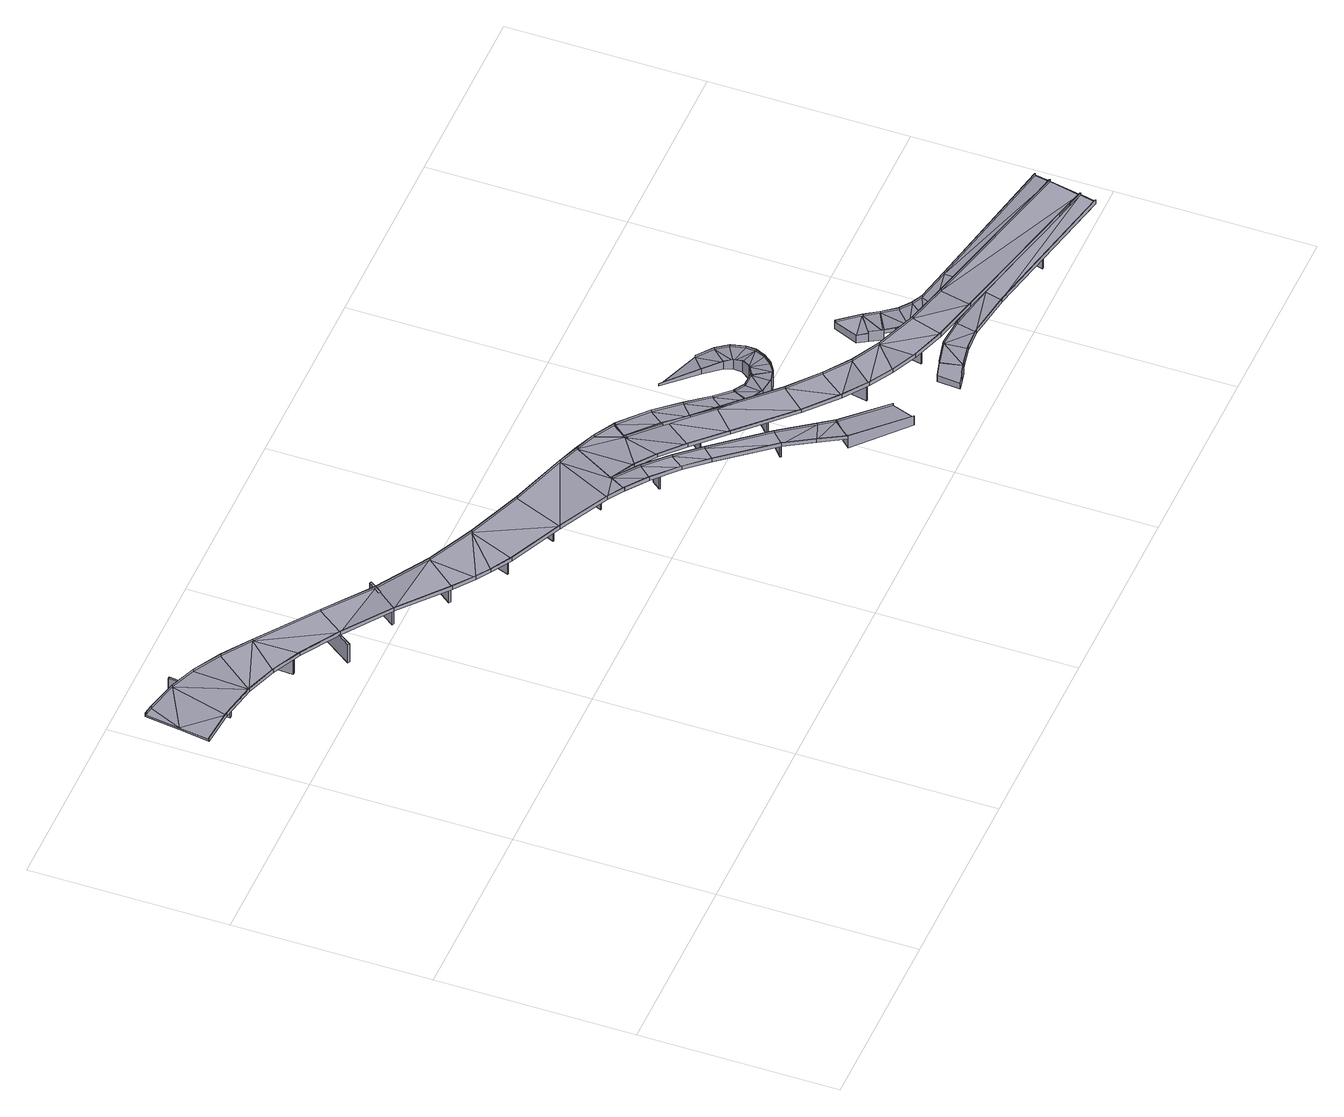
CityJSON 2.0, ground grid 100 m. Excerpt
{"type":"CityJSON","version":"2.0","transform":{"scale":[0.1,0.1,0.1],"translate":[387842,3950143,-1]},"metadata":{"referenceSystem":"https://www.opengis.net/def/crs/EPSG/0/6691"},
"CityObjects":{
"bridge1":{"type":"Bridge","geometry":[{"type":"MultiSurface","lod":"2","boundaries":[[[0,1,2,3]],[[4,0,3,5,6,7,8]],[[9,8,7,10]],[[9,10,11,12,2,1,13]],[[1,0,4,13]],[[14,15,16,17,18]],[[19,20,18,17,21]],[[16,22,21,17]],[[23,24,22,16,15]],[[19,24,23,20]],[[25,26,27,28]],[[29,30,31,32,28,27,33]],[[26,34,33,27]],[[35,36,34,26,25,37,38]],[[30,29,36,35]],[[39,40,41,42,43]],[[44,45,46,47,48,49]],[[50,51,40,39,52,53]],[[54,55,50,53]],[[56,42,41,57,55,54,58,59]],[[40,51,57,41]],[[48,47,60]],[[61,45,44,62]],[[63,64,65,66]],[[67,68,69]],[[45,61,70,71,46]],[[72,73,71]],[[69,74,75,76]],[[77,78,79]],[[80,81,82]],[[71,73,60,47,46]],[[62,83,70,61]],[[81,84,82]],[[64,85,86,84]],[[69,68,74]],[[87,88,73]],[[67,69,89]],[[90,67,88]],[[88,91,90]],[[67,89,88]],[[91,88,87]],[[73,72,87]],[[77,70,83]],[[79,70,77]],[[82,78,77]],[[82,77,92]],[[81,65,64]],[[93,74,68,94]],[[82,92,80]],[[81,64,84]],[[95,86,85,96]],[[97,63,66,98]],[[98,66,65,99]],[[99,65,81,100]],[[100,81,80,101]],[[101,80,92,102]],[[102,92,77,103]],[[103,77,83,104]],[[104,83,62,44,49,105]],[[48,60,73,106,105,49]],[[106,73,88,107]],[[107,88,89,108]],[[108,89,69,109]],[[109,69,76,110]],[[110,76,75,111]],[[112,93,94,113]],[[113,94,68,114]],[[114,68,67,115]],[[115,67,90,116]],[[116,90,91,117]],[[117,91,87,118]],[[118,87,72,119]],[[119,72,71,120]],[[120,71,70,121]],[[121,70,79,122]],[[122,79,78,123]],[[123,78,82,124]],[[124,82,84,125]],[[125,84,86,95]],[[126,97,98,99,127]],[[100,128,99]],[[99,128,127]],[[101,129,128]],[[101,128,100]],[[102,130,129]],[[102,129,101]],[[103,131,130]],[[103,130,102]],[[104,132,131]],[[104,131,103]],[[105,133,132]],[[105,132,104]],[[106,134,133]],[[106,133,105]],[[107,135,106]],[[106,135,134]],[[108,136,107]],[[107,136,135]],[[109,137,108]],[[108,137,136]],[[137,109,110,111,138]],[[114,139,140,112,113]],[[115,141,114]],[[114,141,139]],[[116,142,115]],[[115,142,141]],[[117,143,142]],[[117,142,116]],[[118,144,143]],[[118,143,117]],[[119,145,144]],[[119,144,118]],[[120,146,145]],[[120,145,119]],[[121,147,146]],[[121,146,120]],[[122,148,147]],[[122,147,121]],[[123,148,122]],[[123,149,148]],[[124,150,149]],[[124,149,123]],[[125,151,124]],[[124,151,150]],[[96,152,151,125,95]],[[153,154,155]],[[156,157,158]],[[159,160,153]],[[161,162,156]],[[163,164,165]],[[11,166,12]],[[164,163,6,5]],[[161,166,11,10,7,6,163]],[[163,167,168]],[[169,170,154,153,160,171,172]],[[173,174,175]],[[176,177,178,179,174,173,180]],[[173,181,182,179,178,183,180]],[[167,184,185,31,30,35,38]],[[31,185,32]],[[186,187,188,167,38,37,189]],[[190,58,54,53,52,191]],[[58,190,185,59]],[[59,185,184,56]],[[182,154,170,192,193,171,160]],[[182,194,195,154]],[[196,197,181,173,195,194]],[[182,181,197,198,199,196,194]],[[20,191,175,200,14,18]],[[191,20,23,15,14,200,190]],[[175,191,173]],[[189,168,167,188,201,202,203,186]],[[165,167,163]],[[156,158,166]],[[161,156,166]],[[162,152,96,85,64,156]],[[156,64,63,97,126,157]],[[158,157,126,127]],[[166,158,127,128]],[[2,12,166,128,129,164,5,3]],[[165,164,129,130]],[[167,165,130,131]],[[184,167,131,132]],[[42,56,184,132,133,43]],[[134,191,52,39,43,133]],[[191,134,135,173]],[[195,173,135,136]],[[195,136,137,154]],[[154,137,138,155]],[[74,153,155,138,111,75]],[[140,159,153,74,93,112]],[[139,160,159,140]],[[141,182,160,139]],[[142,179,182,141]],[[143,174,179,142]],[[144,175,174,143]],[[145,200,175,144]],[[146,190,200,145]],[[147,185,190,146]],[[148,189,37,25,28,32,185,147]],[[149,168,189,148]],[[150,163,168,149]],[[150,151,161,163]],[[151,152,162,161]],[[34,36,29,33]],[[55,57,51,50]],[[4,8,9,13]],[[204,205,206,207]],[[208,209,210,211]],[[212,213,214,215]],[[216,217,218,219]],[[22,24,19,21]],[[203,207,206,187,186]],[[204,207,203,202]],[[204,202,201,205]],[[206,205,201,188,187]],[[183,215,214,176,180]],[[212,215,183,178]],[[212,178,177,213]],[[214,213,177,176]],[[218,196,199,219]],[[198,216,219,199]],[[197,217,216,198]],[[196,218,217,197]],[[211,210,169,172]],[[171,193,208,211,172]],[[193,192,209,208]],[[170,169,210,209,192]]]}]},
"bridge2":{"type":"Bridge","geometry":[{"type":"MultiSurface","lod":"2","boundaries":[[[220,221,222,223,224]],[[225,226,227,228,229,230,231,232]],[[233,234,226,225]],[[235,236,237,238,239,234,233,240,241]],[[242,228,227,239,238]],[[243,220,224]],[[244,245,246,247]],[[248,249,250,247,246,251]],[[246,245,252,251]],[[252,245,244,253,254,255]],[[249,248,255,254]],[[256,257,258]],[[259,260,261]],[[256,262,263]],[[256,258,264]],[[263,265,260]],[[257,256,260]],[[256,263,260]],[[266,259,261]],[[260,259,257]],[[267,268,269,270,271]],[[271,270,272,273,274,265,275]],[[263,262,276,275,265]],[[264,277,278,279,276,262,256]],[[280,268,267,279,278,281]],[[259,266,259,282,280,282]],[[283,266,261,284]],[[284,261,260,285]],[[285,260,265,274]],[[277,264,258,286]],[[257,259,282,287,286,258]],[[284,273,272,283]],[[285,273,284]],[[285,274,273]],[[278,277,286,281]],[[281,287,282,280]],[[286,287,281]],[[288,289,290]],[[291,292,293]],[[266,294,295]],[[289,294,296]],[[295,294,289]],[[288,295,289]],[[297,292,291]],[[297,298,292]],[[299,300,297]],[[290,289,301]],[[291,293,302]],[[299,301,300]],[[290,301,299]],[[297,300,298]],[[259,266,295,303]],[[266,283,304,294]],[[282,259,303,305]],[[305,303,295,306]],[[306,295,288,307]],[[307,288,290,308]],[[308,290,299,309]],[[310,309,299,297]],[[311,310,297,291]],[[311,291,302,312]],[[313,314,293,292]],[[313,292,298,315]],[[316,315,298,300]],[[317,316,300,301]],[[317,301,289,318]],[[318,289,296,319]],[[304,319,296,294]],[[280,282,305,306,320]],[[307,320,306]],[[307,321,320]],[[308,322,307]],[[307,322,321]],[[309,322,308]],[[309,323,322]],[[309,310,324]],[[309,324,323]],[[324,310,311,312,325]],[[326,327,314,313,315,328,329]],[[328,315,330]],[[315,316,330]],[[330,316,331]],[[316,317,331]],[[331,317,332]],[[318,332,317]],[[319,333,332]],[[319,332,318]],[[304,283,272,333,319]],[[269,334,335]],[[336,337,338]],[[339,340,341,342,343,344,345]],[[346,347,348]],[[341,340,346,345,344,349,350]],[[351,345,348]],[[352,353,354,338,340,355,356,357]],[[336,338,354,358,356,355]],[[269,359,270]],[[269,268,334]],[[269,335,359]],[[336,335,337]],[[335,360,337]],[[339,355,340]],[[335,334,360]],[[345,346,348]],[[320,334,268,280]],[[321,360,334,320]],[[360,321,322,337]],[[337,322,323,338]],[[338,323,324,340]],[[346,340,324,325,347]],[[327,351,348,347,325,312,302,293,314]],[[351,327,326,361,362,363,329,328,339,345]],[[328,330,355,339]],[[330,331,336,355]],[[331,332,335,336]],[[335,332,333,359]],[[359,333,272,270]],[[364,365,366,367,368,369,370,371]],[[372,373,366,374,375,376,377]],[[366,365,378,374]],[[364,379,378,365]],[[380,379,364,371,381]],[[375,380,381,382,376]],[[372,377,383,368,384,385,369,368,386]],[[387,386,368,367]],[[387,367,366,373]],[[386,387,373,372]],[[388,389,390]],[[390,391,388]],[[369,385,392,393,370]],[[394,395,396]],[[384,397,392,385]],[[390,392,397]],[[394,396,398]],[[399,398,396,400,401,402]],[[399,389,388]],[[399,388,398]],[[390,397,391]],[[394,403,395]],[[368,383,404,397,384]],[[405,406,393,392]],[[405,392,390,407]],[[408,407,390,389]],[[409,408,389,399]],[[400,396,410,411]],[[412,409,399,402]],[[410,396,395,413]],[[414,403,394,415]],[[416,415,394,398]],[[417,416,398,388]],[[417,388,391,418]],[[418,391,397,404]],[[407,419,420,406,405]],[[407,408,419]],[[419,408,421]],[[408,409,421]],[[421,409,422]],[[411,410,413,423,424]],[[422,409,412,425]],[[426,427,428]],[[415,416,429,430,414]],[[429,417,431]],[[416,417,429]],[[418,432,417]],[[417,432,431]],[[432,418,404,383,377]],[[433,434,435]],[[435,436,437]],[[438,439,440,441,442,443,444]],[[434,436,435]],[[445,446,447,448,449,450,434]],[[439,438,451,443,442,452,453]],[[447,446,436,434,450,454,455]],[[446,443,451]],[[381,438,382]],[[438,444,382]],[[382,444,376]],[[445,443,446]],[[406,420,381,371,370,393]],[[381,420,419,438]],[[451,438,419,421]],[[446,451,421,422]],[[456,424,423,437,436,446,422,425,457]],[[428,427,458]],[[430,433,435,437,423,413,395,403,414]],[[430,429,445,434,433]],[[429,431,443,445]],[[431,432,444,443]],[[432,377,376,444]],[[459,460,461,462]],[[463,464,465,466]],[[467,468,469]],[[469,468,470,471]],[[472,465,464,473]],[[462,474,475,459]],[[464,476,473]],[[466,465,459,475]],[[471,460,469]],[[460,471,477,478,461]],[[479,472,473,480]],[[481,476,464,482]],[[483,482,464,463]],[[484,477,471,485,486,487,488]],[[485,471,470,489,490,491]],[[492,468,493,491,490]],[[494,495,467,469]],[[494,469,460,496]],[[496,460,459,497]],[[497,459,465,498]],[[479,498,465,472]],[[499,500,481,482,483]],[[501,502,503]],[[504,505,502,506]],[[506,502,501,507]],[[505,485,508]],[[485,505,504,509,510,486]],[[491,493,511,508,485]],[[512,495,494,496,513]],[[497,514,513]],[[497,513,496]],[[498,515,514]],[[498,514,497]],[[515,498,479,480,516]],[[517,518,519]],[[519,520,517]],[[521,522,523,524,525,526,527]],[[528,242,238,237,529,530,531]],[[237,236,529]],[[532,528,531]],[[533,534,535]],[[518,534,533]],[[534,518,517]],[[528,524,523,536]],[[228,242,528,536,229]],[[519,526,537,520]],[[538,539,525,524,520,537]],[[526,525,539,540,541,538,537]],[[542,518,533]],[[543,503,502,544]],[[519,518,542,500,499,545,546]],[[526,519,546,547,548,549]],[[544,502,505,550,551,552]],[[527,526,549]],[[505,508,553,554,555,556,557,550]],[[511,558,559,560,553,508]],[[467,495,512,561,562,563,564,565,558,511,493,468]],[[513,524,528,532,561,512]],[[514,520,524,513]],[[515,517,520,514]],[[535,534,517,515,516]],[[476,566,473]],[[567,566,476]],[[568,569,570]],[[571,572,573]],[[574,572,571]],[[571,575,576]],[[577,571,576]],[[575,571,573]],[[568,570,566]],[[567,568,566]],[[578,579,580]],[[581,582,583]],[[583,582,584]],[[583,578,581]],[[581,578,580]],[[578,577,576]],[[578,576,579]],[[569,568,585]],[[585,572,569]],[[569,572,586]],[[574,586,572]],[[587,588,584,582,589]],[[590,542,533,535,591]],[[592,591,535,516,593,594]],[[595,592,594,596]],[[597,595,596,598]],[[597,598,599,600]],[[600,599,601,602]],[[602,601,603,604]],[[604,603,605,606]],[[606,605,607,608]],[[608,607,609,587,589,610]],[[611,612,610,589,613]],[[614,615,612,611]],[[616,617,615,614]],[[618,619,617,616]],[[620,621,619,618]],[[622,623,621,620]],[[624,625,623,622]],[[626,627,625,624]],[[628,629,627,626]],[[500,542,590,629,628]],[[630,567,476,481]],[[480,473,566,631]],[[632,631,566,570]],[[633,632,570,569]],[[633,569,586,634]],[[634,586,574,635]],[[636,635,574,571]],[[637,636,571,577]],[[637,577,578,638]],[[638,578,583,639]],[[639,583,584,640]],[[640,584,588,641]],[[641,588,587,609]],[[613,589,582,642]],[[642,582,581,643]],[[643,581,580,644]],[[644,580,579,645]],[[645,579,576,646]],[[647,646,576,575]],[[648,647,575,573]],[[648,573,572,649]],[[649,572,585,650]],[[650,585,568,651]],[[630,651,568,567]],[[593,516,480,631]],[[632,594,593]],[[631,632,593]],[[632,633,596]],[[594,632,596]],[[636,598,596,633,634,635]],[[598,637,599]],[[636,637,598]],[[638,601,599]],[[638,599,637]],[[639,603,638]],[[638,603,601]],[[639,605,603]],[[640,605,639]],[[607,605,640,641,609]],[[643,611,613]],[[643,613,642]],[[644,614,643]],[[643,614,611]],[[645,616,614]],[[645,614,644]],[[645,618,616]],[[646,618,645]],[[618,647,620]],[[646,647,618]],[[647,648,622]],[[620,647,622]],[[649,624,648]],[[648,624,622]],[[649,626,624]],[[650,626,649]],[[650,628,626]],[[651,628,650]],[[630,481,500,628,651]],[[563,652,564]],[[653,558,654]],[[655,654,558]],[[222,221,559,558,223]],[[656,657,557,556]],[[657,551,550,557]],[[658,558,565]],[[652,658,565,564]],[[659,660,661]],[[662,663,664]],[[665,666,426,428,458,660]],[[664,663,667]],[[666,662,664]],[[665,662,666]],[[659,668,665,660]],[[669,670,671]],[[653,654,672,673]],[[674,656,224,223,558]],[[243,224,656,556,555]],[[674,558,653]],[[544,552,669,671,543]],[[552,551,657,669]],[[655,558,658]],[[663,675,676]],[[663,676,677]],[[677,667,663]],[[675,678,670]],[[675,670,676]],[[678,671,670]],[[679,673,672,680]],[[681,654,655,682]],[[682,655,658,683]],[[684,683,658,652]],[[562,684,652,563]],[[560,559,221,220,243,555,554]],[[685,509,504,506,507]],[[671,686,685,507,501,503,543]],[[686,671,678,687]],[[687,678,675,688]],[[688,675,663,689]],[[690,689,663,662]],[[691,690,662,665]],[[668,692,691,665]],[[692,668,659,693]],[[694,661,660,458,427,426,666,695]],[[664,696,695,666]],[[696,664,667,697]],[[697,667,677,698]],[[698,677,676,699]],[[699,676,670,700]],[[701,700,670,669]],[[702,701,669,657]],[[702,657,656,703]],[[703,656,674,704]],[[705,704,674,653]],[[679,705,653,673]],[[706,681,682,707]],[[683,707,682]],[[683,684,708]],[[707,683,708]],[[561,709,708,684,562]],[[492,490,489]],[[560,554,553]],[[488,710,484]],[[711,710,487,486,510,685]],[[509,685,510]],[[710,488,487]],[[711,686,712]],[[685,686,711]],[[687,713,686]],[[686,713,712]],[[688,714,713]],[[688,713,687]],[[689,715,688]],[[688,715,714]],[[690,716,689]],[[689,716,715]],[[691,717,690]],[[690,717,716]],[[326,717,691,692,693]],[[695,718,424,694]],[[719,695,696]],[[719,718,695]],[[697,720,696]],[[696,720,719]],[[698,721,697]],[[697,721,720]],[[699,722,721]],[[699,721,698]],[[700,723,722]],[[700,722,699]],[[701,724,723]],[[701,723,700]],[[702,725,724]],[[702,724,701]],[[703,726,725]],[[703,725,702]],[[704,727,726]],[[704,726,703]],[[705,728,704]],[[704,728,727]],[[728,705,679,680,729,730,731]],[[732,733,734]],[[735,733,732]],[[733,735,736]],[[235,241,735]],[[241,240,735]],[[735,732,737]],[[738,739,740]],[[741,742,743,744,745,746,747]],[[748,456,457]],[[748,362,361]],[[749,739,750,751,752,753,754]],[[362,748,457,363]],[[755,750,756]],[[755,751,750]],[[740,739,749,757,758,752,751]],[[759,457,425,412,402,401,755,756,760,761,762]],[[756,329,363,457,759,763,764,760]],[[765,766,767]],[[768,766,765]],[[733,736,769]],[[232,231,747,770]],[[736,735,240,233,225,232,770]],[[771,772,739]],[[250,772,771,766,253,244,247]],[[766,768,772,250,249,254,253]],[[746,548,547,773,774,775,776,767]],[[777,773,547,546,545,765,767,776,778]],[[230,741,747,231]],[[742,741,521,527,549,548,746,745,779,780]],[[738,771,739]],[[769,729,680,672,654,681,706,734,733]],[[734,706,707,732]],[[732,707,708,709,737]],[[737,709,561,532,531,530,735]],[[236,235,735,530,529]],[[468,492,489,470]],[[484,710,478,477]],[[229,536,523,522,741,230]],[[710,711,474,462,461,478]],[[521,741,522]],[[712,765,545,499,483,463,466,475,474,711]],[[768,765,712,713]],[[772,768,713,714]],[[739,772,714,715]],[[750,739,715,716]],[[756,750,716,717]],[[756,717,326,329]],[[693,659,661,694,424,456,748,361,326]],[[401,400,411,424,718,755]],[[718,719,751,755]],[[720,740,751,719]],[[721,738,740,720]],[[722,771,738,721]],[[722,723,766,771]],[[723,724,767,766]],[[746,767,724,725]],[[725,726,747,746]],[[727,770,747,726]],[[727,728,736,770]],[[736,728,731,781,782,153,730,729,769]],[[783,784,785,786,787]],[[788,789,790,791,792]],[[793,794,788,792,795,785,784,796]],[[797,798,799]],[[800,794,793,797,799,801,798]],[[798,797,802,803,799,801,804,790,789,800]],[[783,787,805]],[[785,795,806,786]],[[784,783,803,802,796]],[[795,792,791,806]],[[793,796,802,797]],[[807,808,93]],[[809,810,811]],[[811,810,812]],[[813,807,814]],[[807,93,815,814]],[[816,805,787,817]],[[818,816,817]],[[813,814,809]],[[811,813,809]],[[819,820,821]],[[821,822,812]],[[810,821,812]],[[822,821,820]],[[820,819,818]],[[816,818,819]],[[823,824,818,817]],[[805,816,825,803,783]],[[826,825,816,819]],[[827,826,819,821]],[[828,827,821,810]],[[828,810,809,829]],[[830,829,809,814]],[[830,814,815,831]],[[831,815,93,112]],[[832,808,807,833]],[[833,807,813,834]],[[835,834,813,811]],[[835,811,812,836]],[[837,836,812,822]],[[838,837,822,820]],[[824,838,820,818]],[[825,826,839,799,803]],[[839,827,840]],[[826,827,839]],[[827,828,841]],[[840,827,841]],[[829,842,841]],[[829,841,828]],[[842,830,843]],[[829,830,842]],[[112,140,843,830,831]],[[844,832,833,834,845]],[[845,835,846]],[[834,835,845]],[[836,847,846]],[[836,846,835]],[[847,837,848]],[[836,837,847]],[[848,838,849]],[[837,838,848]],[[849,838,824,823,850]],[[851,159,852]],[[853,854,855]],[[853,855,856]],[[857,790,804]],[[857,858,859]],[[854,859,855]],[[851,852,782]],[[860,851,782]],[[781,861,860,782]],[[782,852,153]],[[862,861,853,856,863,864,865]],[[860,861,862,866,867,863,856]],[[868,869,870,871,857,859]],[[854,871,870,872,873,868,859]],[[858,857,804]],[[858,804,801]],[[806,791,850,823,817,787,786]],[[798,801,799]],[[801,799,839,858]],[[859,858,839,840]],[[855,859,840,841]],[[855,841,842,856]],[[842,843,860,856]],[[140,159,851,860,843]],[[153,852,159,140,112,93,808,832,844,730]],[[845,861,781,731,730,844]],[[853,861,845,846]],[[847,854,853,846]],[[847,848,871,854]],[[848,849,857,871]],[[790,857,849,850,791]],[[275,276,279,267,271]],[[874,875,876,877]],[[878,879,880,881]],[[882,883,884,885]],[[886,887,888,889]],[[375,374,378,379,380]],[[890,891,892,893]],[[789,788,794,800]],[[894,895,896,897]],[[234,239,227,226]],[[898,899,900,901]],[[902,903,904,905]],[[906,907,908,909]],[[248,251,252,255]],[[910,911,912,913]],[[914,915,916,917]],[[591,592,595,597,600,602,604,606,608,610,612,615,617,619,621,623,625,627,629,590]],[[867,897,896,864,863]],[[866,894,897,867]],[[894,866,862,865,895]],[[896,895,865,864]],[[868,873,890,893,869]],[[890,873,872,891]],[[872,870,892,891]],[[870,869,893,892]],[[905,904,538,541]],[[902,905,541,540]],[[903,902,540,539]],[[904,903,539,538]],[[913,912,779,745,744]],[[910,913,744,743]],[[911,910,743,742,780]],[[912,911,780,779]],[[909,908,778,776,775]],[[906,909,775,774]],[[777,907,906,774,773]],[[908,907,777,778]],[[917,916,753,752,758]],[[914,917,758,757]],[[754,915,914,757,749]],[[916,915,754,753]],[[352,877,876,353]],[[357,874,877,352]],[[875,874,357,356,358]],[[354,353,876,875,358]],[[880,452,442,441,881]],[[440,878,881,441]],[[453,879,878,440,439]],[[452,880,879,453]],[[450,449,885,884,454]],[[448,882,885,449]],[[455,883,882,448,447]],[[454,884,883,455]],[[889,888,349,344,343]],[[886,889,343,342]],[[341,350,887,886,342]],[[349,888,887,350]],[[759,762,901,900,763]],[[762,761,898,901]],[[898,761,760,764,899]],[[764,763,900,899]]]}]}
},
"vertices":[
[300,2808,143],[290,2808,143],[288,2751,142],[297,2747,141],[300,2808,13],[297,2747,139],[293,2621,133],[288,2499,124],[288,2499,13],[278,2499,13],[278,2499,123],[284,2645,134],[288,2751,139],[290,2808,13],[1429,1933,117],[1424,1938,117],[1352,1844,117],[1360,1838,117],[1431,1931,117],[1466,1976,13],[1466,1976,115],[1360,1838,13],[1352,1844,13],[1458,1982,115],[1458,1982,13],[857,2193,127],[812,2130,127],[820,2124,127],[865,2188,127],[958,2319,13],[958,2319,123],[866,2189,122],[865,2188,122],[820,2124,13],[812,2130,13],[950,2325,123],[950,2325,13],[857,2193,122],[861,2198,123],[1216,2148,127],[1240,2181,127],[1232,2187,127],[1208,2154,127],[1215,2149,127],[1207,2152,127],[1185,2123,127],[1190,2119,127],[1194,2118,127],[1215,2146,127],[1214,2147,127],[1128,2027,13],[1240,2181,13],[1216,2148,113],[1128,2027,121],[1120,2032,121],[1120,2032,13],[1208,2154,114],[1232,2187,13],[1133,2051,120],[1205,2150,114],[1215,2146,125],[1204,2148,125],[1207,2152,125],[13,2812,159],[6,2644,141],[65,2804,157],[15,2811,159],[1896,1510,127],[2163,1382,119],[2287,1662,134],[869,2188,134],[1104,2017,134],[1337,1821,133],[1475,1987,126],[2284,1408,123],[2395,1621,136],[2393,1621,136],[664,2540,141],[523,2384,135],[672,2312,135],[371,2717,149],[235,2768,152],[363,2440,136],[968,2323,135],[179,2480,127],[0,2496,123],[3,2496,123],[1437,1745,132],[1714,1873,127],[2000,1762,126],[1615,1638,131],[1509,1698,132],[515,2639,145],[2246,1331,118],[2244,1332,118],[3,2496,133],[0,2496,133],[13,2812,169],[15,2811,169],[65,2804,167],[235,2768,162],[371,2717,159],[515,2639,155],[664,2540,151],[968,2323,145],[1214,2147,135],[1475,1987,136],[1714,1873,137],[2000,1762,136],[2287,1662,144],[2393,1621,146],[2395,1621,146],[2246,1331,128],[2244,1332,128],[2163,1382,129],[1896,1510,137],[1615,1638,141],[1509,1698,142],[1437,1745,142],[1337,1821,143],[1104,2017,144],[869,2188,144],[672,2312,145],[523,2384,145],[363,2440,146],[179,2480,137],[13,2814,170],[65,2807,168],[236,2770,162],[372,2719,159],[516,2641,155],[665,2542,151],[970,2325,145],[1215,2149,135],[1476,1989,136],[1715,1875,138],[2001,1764,136],[2288,1664,144],[2397,1623,146],[2162,1380,129],[2245,1329,128],[1895,1508,137],[1613,1635,141],[1508,1696,141],[1436,1743,142],[1335,1819,143],[1103,2015,143],[868,2186,144],[671,2310,144],[522,2382,145],[363,2438,145],[179,2477,137],[0,2494,132],[2284,1408,111],[2288,1664,123],[2397,1623,125],[6,2644,130],[13,2814,148],[65,2807,146],[2245,1329,106],[2162,1380,108],[179,2477,116],[0,2494,111],[363,2438,124],[372,2719,137],[516,2641,134],[236,2770,141],[665,2542,129],[522,2382,123],[2282,1646,122],[2280,1647,122],[2180,1420,110],[2182,1419,110],[1715,1875,116],[1508,1696,120],[1436,1743,120],[1702,1854,116],[1698,1856,116],[1625,1662,119],[1613,1635,119],[1670,1770,117],[1732,1840,116],[1895,1508,115],[1629,1661,119],[970,2325,123],[868,2186,122],[666,2512,128],[667,2532,129],[666,2533,129],[671,2310,123],[1103,2015,122],[1476,1989,115],[2278,1648,122],[2178,1421,110],[1989,1736,115],[2001,1764,114],[1986,1738,115],[1982,1739,115],[1905,1547,115],[1909,1546,115],[1335,1819,121],[657,2533,129],[650,2336,123],[660,2335,124],[650,2336,13],[657,2533,13],[667,2533,13],[660,2335,13],[2178,1421,13],[2278,1648,13],[2282,1646,13],[2182,1419,13],[1625,1662,13],[1698,1856,13],[1702,1854,13],[1629,1661,13],[1905,1547,13],[1982,1739,13],[1986,1738,13],[1909,1546,13],
[2551,1438,139],[2547,1441,139],[2545,1438,138],[2546,1434,138],[2547,1432,138],[2471,1319,118],[2471,1319,9],[2596,1506,9],[2596,1506,136],[2552,1440,129],[2552,1440,127],[2548,1434,127],[2538,1419,126],[2468,1322,118],[2468,1322,9],[2549,1443,127],[2549,1443,129],[2592,1508,136],[2592,1509,137],[2592,1509,9],[2541,1432,127],[2547,1440,127],[2593,1509,137],[2551,1438,138],[3304,585,128],[3297,550,128],[3301,549,128],[3309,585,128],[3327,668,9],[3327,668,124],[3322,648,125],[3301,549,9],[3297,550,9],[3318,647,125],[3322,669,124],[3322,669,9],[3638,735,56],[3768,757,56],[3692,858,51],[3770,755,56],[3672,686,60],[3702,628,63],[3638,734,56],[3639,733,57],[3691,860,51],[3670,685,60],[3703,626,63],[3771,757,9],[3771,757,44],[3703,626,51],[3702,624,51],[3702,624,9],[3702,624,73],[3701,626,73],[3670,685,70],[3670,685,9],[3638,734,9],[3691,860,61],[3692,862,61],[3692,862,9],[3771,757,66],[3693,860,61],[3770,755,66],[3703,626,73],[3702,628,73],[3672,686,70],[3692,858,61],[3768,757,66],[3863,611,64],[3774,530,69],[3915,567,69],[4859,332,124],[4842,255,129],[4844,254,129],[3705,624,63],[3814,684,60],[3734,578,66],[4136,497,86],[4124,421,93],[3968,539,73],[3929,462,80],[3852,486,74],[4861,332,124],[3771,753,56],[3705,624,73],[3771,753,66],[3814,684,70],[3863,611,74],[3915,567,79],[3968,539,83],[4136,497,96],[4859,332,134],[4861,332,134],[4842,255,139],[4844,254,139],[4124,421,103],[3929,462,90],[3852,486,84],[3774,530,79],[3734,578,76],[3815,685,70],[3864,613,74],[3916,569,79],[3969,540,83],[4136,499,96],[4862,334,134],[4842,253,139],[4843,252,139],[4124,419,103],[4469,339,121],[3928,460,90],[3851,484,84],[3773,528,79],[3732,576,76],[3815,685,48],[3773,528,58],[3851,484,63],[3916,569,57],[3969,540,61],[4124,419,82],[4136,499,74],[4460,386,94],[4454,356,97],[4458,355,97],[4464,385,94],[4841,253,118],[4860,334,113],[4862,334,113],[4861,332,113],[4470,412,93],[4465,413,92],[4843,252,118],[3953,473,68],[3965,529,62],[3964,530,62],[3928,460,68],[3958,518,63],[3948,474,68],[3960,530,62],[3732,576,54],[3864,613,53],[4842,253,118],[4840,253,118],[4839,253,118],[3535,296,47],[3527,179,45],[3583,191,54],[3583,193,54],[3627,203,61],[3617,256,60],[3617,255,60],[3606,314,58],[3628,201,71],[3583,191,64],[3583,191,9],[3628,201,9],[3628,201,49],[3628,201,70],[3527,179,9],[3535,296,9],[3606,314,9],[3606,314,48],[3627,203,49],[3627,203,70],[3627,203,60],[3627,207,60],[3627,203,71],[3583,193,64],[3834,222,84],[3851,321,86],[3719,336,73],[3729,221,73],[3608,313,59],[3606,312,59],[4788,8,133],[4808,87,133],[4806,88,133],[3629,204,61],[4055,181,102],[4078,269,103],[4645,128,126],[4490,164,120],[4493,166,120],[4790,8,133],[3629,204,71],[3608,313,69],[3606,312,69],[3719,336,83],[3851,321,96],[4078,269,113],[4806,88,143],[4645,128,136],[4218,234,118],[4808,87,143],[4790,8,143],[4788,8,143],[4055,181,112],[3834,222,94],[3729,221,83],[3719,338,83],[3606,314,69],[3851,323,96],[4079,271,113],[4808,89,143],[4806,90,143],[4220,235,119],[4531,157,131],[4604,140,134],[4532,158,131],[4055,179,112],[4790,6,143],[3834,220,94],[3729,219,83],[4790,6,121],[4788,6,121],[4808,87,121],[4806,89,121],[4808,89,121],[3719,338,62],[3800,254,70],[3799,249,70],[3804,248,70],[3804,250,70],[3834,220,73],[3729,219,62],[4055,179,91],[4079,271,91],[4413,146,105],[4407,118,105],[4412,117,105],[4417,144,106],[3851,323,74],[3816,305,71],[3811,306,71],[4423,173,106],[4419,174,105],[4806,90,122],[4803,90,122],[4604,140,132],[2855,1280,130],[2746,1393,139],[2794,1221,124],[2795,1220,124],[2930,1082,118],[2998,1019,113],[2953,1172,121],[2905,1109,120],[2594,1514,149],[2545,1447,141],[2595,1513,149],[2549,1444,140],[2692,1321,134],[3034,1100,111],[3036,1098,111],[2888,1126,121],[2903,1111,120],[3000,1017,113],[2697,1317,133],[2720,1296,131],[3034,1100,121],[3036,1098,121],[3000,1017,123],[2998,1019,123],[2930,1082,128],[2697,1317,136],[2692,1321,144],[2788,1227,134],[2779,1235,134],[2719,1295,134],[2549,1444,149],[2547,1445,149],[2547,1445,151],[2545,1447,149],[2545,1447,151],[2595,1513,159],[2594,1514,159],[2746,1393,149],[2855,1280,140],[2953,1172,131],[2965,1046,125],[2999,1014,123],[2904,1107,130],[2902,1105,130],[2929,1081,128],[2793,1219,133],[2793,1218,133],[2845,1166,132],[2886,1125,130],[2690,1319,144],[2786,1226,134],[2787,1227,134],[2543,1445,150],[2595,1516,159],[2747,1395,149],[2857,1281,140],[2955,1174,130],[3037,1100,121],[2955,1174,109],[2997,1016,102],[2902,1105,108],[2857,1281,118],[2788,1228,113],[2720,1296,120],[2692,1321,122],[2747,1395,128],[2760,1347,124],[2793,1218,112],[2784,1227,113],[2597,1515,137],[2547,1445,129],[2545,1447,129],[2547,1450,129],[2595,1516,137],[3036,1098,100],[3035,1102,100],[3037,1100,100],[2688,1324,122],[2839,1264,117],[2835,1269,117],[2832,1272,117],[2797,1238,114],[2800,1235,114],[2999,1014,102],[2929,1081,127],[2902,1105,126],[2965,1046,116],[2902,1105,114],[2891,1117,114],[2885,1123,114],[2793,1218,113],[2793,1218,124],[2885,1123,125],[2888,1120,125],[2690,1319,136],[2695,1315,136],[2695,1315,126],[2717,1293,123],[2719,1291,123],[2543,1445,139],[2547,1442,139],[2547,1442,149],[2595,1516,157],[2594,1515,157],[2594,1515,147],[2547,1450,139],[2545,1447,139],[3038,1097,111],[3002,1016,113],[3087,978,106],[3180,1071,93],[3101,1070,102],[3240,1105,83],[3237,989,93],[3291,1023,86],[3189,1074,92],[3331,1066,79],[3359,1119,72],[3270,1149,71],[3276,1197,56],[3370,1174,65],[3365,1249,52],[3333,1313,39],[3272,1383,19],[3259,1238,48],[3192,1320,31],[3175,972,99],[3185,1071,93],[3047,1472,12],[3054,1467,12],[3274,1385,18],[2999,1014,9],[3037,1100,9],[3101,1072,9],[3039,1099,121],[3101,1072,112],[3184,1074,9],[3184,1074,102],[3238,1107,9],[3238,1107,93],[3268,1149,81],[3268,1150,9],[3274,1196,67],[3274,1196,9],[3257,1237,58],[3257,1237,9],[3190,1318,42],[3190,1318,9],[3045,1473,22],[3045,1473,9],[3047,1472,22],[3274,1385,9],[3335,1315,49],[3335,1315,9],[3274,1385,28],[3367,1249,62],[3367,1249,9],[3373,1174,75],[3373,1174,9],[3362,1119,82],[3362,1119,9],[3333,1064,89],[3333,1064,9],[3293,1021,96],[3293,1021,9],[3238,987,103],[3238,987,9],[3175,970,109],[3175,970,9],[3086,976,116],[3086,976,9],[3002,1016,123],[3038,1097,121],[3101,1070,112],[3180,1071,103],[3185,1071,103],[3189,1074,102],[3240,1105,93],[3270,1149,81],[3276,1197,66],[3259,1238,58],[3192,1320,41],[3054,1467,22],[3272,1383,29],[3333,1313,49],[3365,1249,62],[3370,1174,75],[3359,1119,82],[3331,1066,89],[3291,1023,96],[3237,989,103],[3175,972,109],[3087,978,116],[2592,1516,147],[2397,1341,130],[2396,1621,135],[2398,1620,135],[2620,1163,122],[2767,1013,125],[2493,1576,142],[4841,251,129],[4804,93,133],[4806,92,133],[3764,506,131],[3545,586,134],[3717,350,129],[3979,450,135],[3950,295,128],[3537,405,135],[4839,251,129],[3010,758,132],[3163,619,139],[3119,881,133],[2285,1411,120],[2287,1409,120],[2501,1267,127],[3398,661,135],[3281,531,142],[3401,462,142],[3269,755,134],[2287,1409,130],[2285,1411,130],[2396,1621,145],[2398,1620,145],[2493,1576,152],[2592,1516,157],[2886,1125,135],[3119,881,143],[3269,755,144],[3398,661,145],[3545,586,144],[3764,506,141],[3979,450,145],[4839,251,139],[4841,251,139],[4806,92,143],[3950,295,138],[3717,350,139],[3537,405,145],[3401,462,152],[3281,531,152],[3163,619,149],[3010,758,142],[2767,1013,135],[2620,1163,132],[2501,1267,137],[2397,1341,140],[2397,1624,145],[2494,1578,152],[2593,1518,157],[2596,1517,158],[2720,1296,134],[2888,1126,135],[3121,883,143],[3270,757,144],[3399,663,145],[3546,588,144],[3765,509,141],[3980,453,145],[3949,292,138],[3716,347,139],[3537,403,145],[3400,460,152],[3280,529,152],[3161,617,148],[3008,757,142],[2765,1011,134],[2618,1161,132],[2499,1265,137],[2396,1339,139],[2283,1408,130],[2284,1408,130],[2287,1406,130],[2494,1578,130],[2396,1621,123],[2397,1624,124],[2545,1447,128],[2396,1339,118],[2596,1517,136],[3400,460,130],[3546,588,122],[3537,403,123],[2720,1296,112],[2738,1180,112],[2683,1129,112],[2686,1126,112],[2739,1175,112],[2765,1011,113],[2618,1161,111],[4841,251,118],[3630,469,120],[3765,509,119],[3716,347,117],[3634,464,120],[3647,525,120],[3643,526,121],[3949,292,117],[3980,453,124],[3617,407,120],[3622,406,120],[4111,395,124],[4107,397,124],[4083,283,118],[4087,282,118],[4112,401,123],[4108,402,123],[3121,883,121],[3161,617,127],[3008,757,121],[3270,757,122],[2283,1408,109],[2499,1265,116],[3280,529,131],[3399,663,124],[2954,925,118],[2916,889,117],[2919,886,117],[2955,920,118],[3005,972,118],[3008,969,118],[2775,1209,113],[2772,1212,113],[2287,1406,111],[2286,1407,111],[2979,517,77],[3230,292,55],[3269,409,57],[3058,602,75],[3018,560,76],[3270,412,9],[3059,604,9],[3059,604,65],[3059,604,85],[3270,412,67],[3229,290,65],[3229,290,9],[3269,409,67],[3230,292,65],[2977,515,87],[2977,515,77],[2977,515,86],[2977,515,9],[2977,515,65],[2979,517,87],[2979,517,86],[3058,602,65],[2979,517,76],[3058,602,85],[2285,1405,122],[2283,1406,122],[2479,1138,113],[2583,1030,107],[2530,1205,114],[2639,1090,108],[2411,1315,118],[2356,1251,115],[2248,1330,118],[2978,519,76],[3058,602,76],[3056,604,76],[2899,640,85],[2993,675,84],[2805,774,96],[2861,834,99],[3058,602,86],[3056,604,86],[2978,519,86],[2899,640,95],[2805,774,106],[2583,1030,117],[2479,1138,123],[2356,1251,125],[2248,1330,128],[2283,1406,132],[2285,1405,132],[2411,1315,128],[2530,1205,124],[2639,1090,118],[2861,834,109],[2993,675,94],[2897,638,96],[2803,773,106],[2581,1029,117],[2477,1137,123],[2354,1249,125],[2284,1408,132],[2412,1317,128],[2531,1206,124],[2641,1091,118],[2863,836,109],[2995,677,94],[3059,604,86],[2247,1327,106],[2246,1331,106],[2531,1206,102],[2641,1091,97],[2581,1029,96],[2477,1137,101],[2995,677,73],[2897,638,74],[2803,773,85],[2354,1249,103],[2412,1317,106],[2434,1255,105],[2436,1250,104],[2446,1262,105],[2442,1265,105],[2408,1222,103],[2411,1219,103],[2816,786,85],[2852,818,86],[2849,821,87],[2863,836,87],[2808,785,85],[2811,781,85],[3948,474,9],[3960,530,9],[3965,529,9],[3953,473,9],[3799,249,9],[3811,306,9],[3816,305,9],[3804,248,9],[4407,118,9],[4419,174,9],[4423,173,9],[4412,117,9],[4454,356,9],[4465,413,9],[4470,412,9],[4458,355,9],[2811,781,9],[2808,785,9],[2849,821,9],[2852,818,9],[2408,1222,9],[2442,1265,9],[2446,1262,9],[2411,1219,9],[4083,283,9],[4108,402,9],[4112,401,9],[4087,282,9],[2797,1238,9],[2832,1272,9],[2835,1269,9],[2800,1235,9],[2916,889,9],[3005,972,9],[3008,969,9],[2919,886,9],[2683,1129,9],[2772,1212,9],[2775,1209,9],[2686,1126,9],[3617,407,9],[3643,526,9],[3647,525,9],[3622,406,9]
]}
